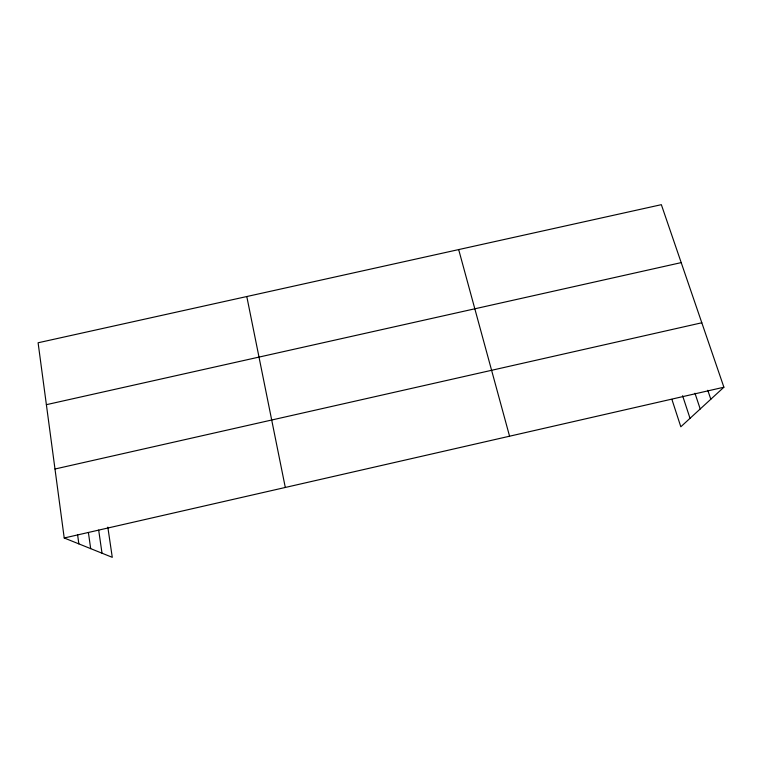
<?xml version="1.0" encoding="UTF-8"?>
<svg xmlns="http://www.w3.org/2000/svg" width="762" height="762" viewBox="0 0 762 762"><rect width="100%" height="100%" fill="white"/><g stroke="black" fill="none" stroke-linecap="round" stroke-linejoin="round"><path stroke-width="1.14" d="M107.823 527.123L112.271 557.327L64.218 537.991L38.1 342.776L661.349 204.673L723.9 387.22L680.818 426.777L671.903 399.393M64.218 537.991L723.9 387.22M54.988 469.011L701.812 322.774M46.377 404.679L681.199 262.614M707.793 390.287L710.813 399.24M694.973 393.249L700.211 408.975M682.6 395.735L690.029 418.319M458.676 249.584L509.568 436.207M246.793 296.532L285.302 487.461M98.679 530.095L102.013 553.202M88.402 532.495L90.678 548.64M77.581 534.657L78.848 543.878"/></g></svg>
